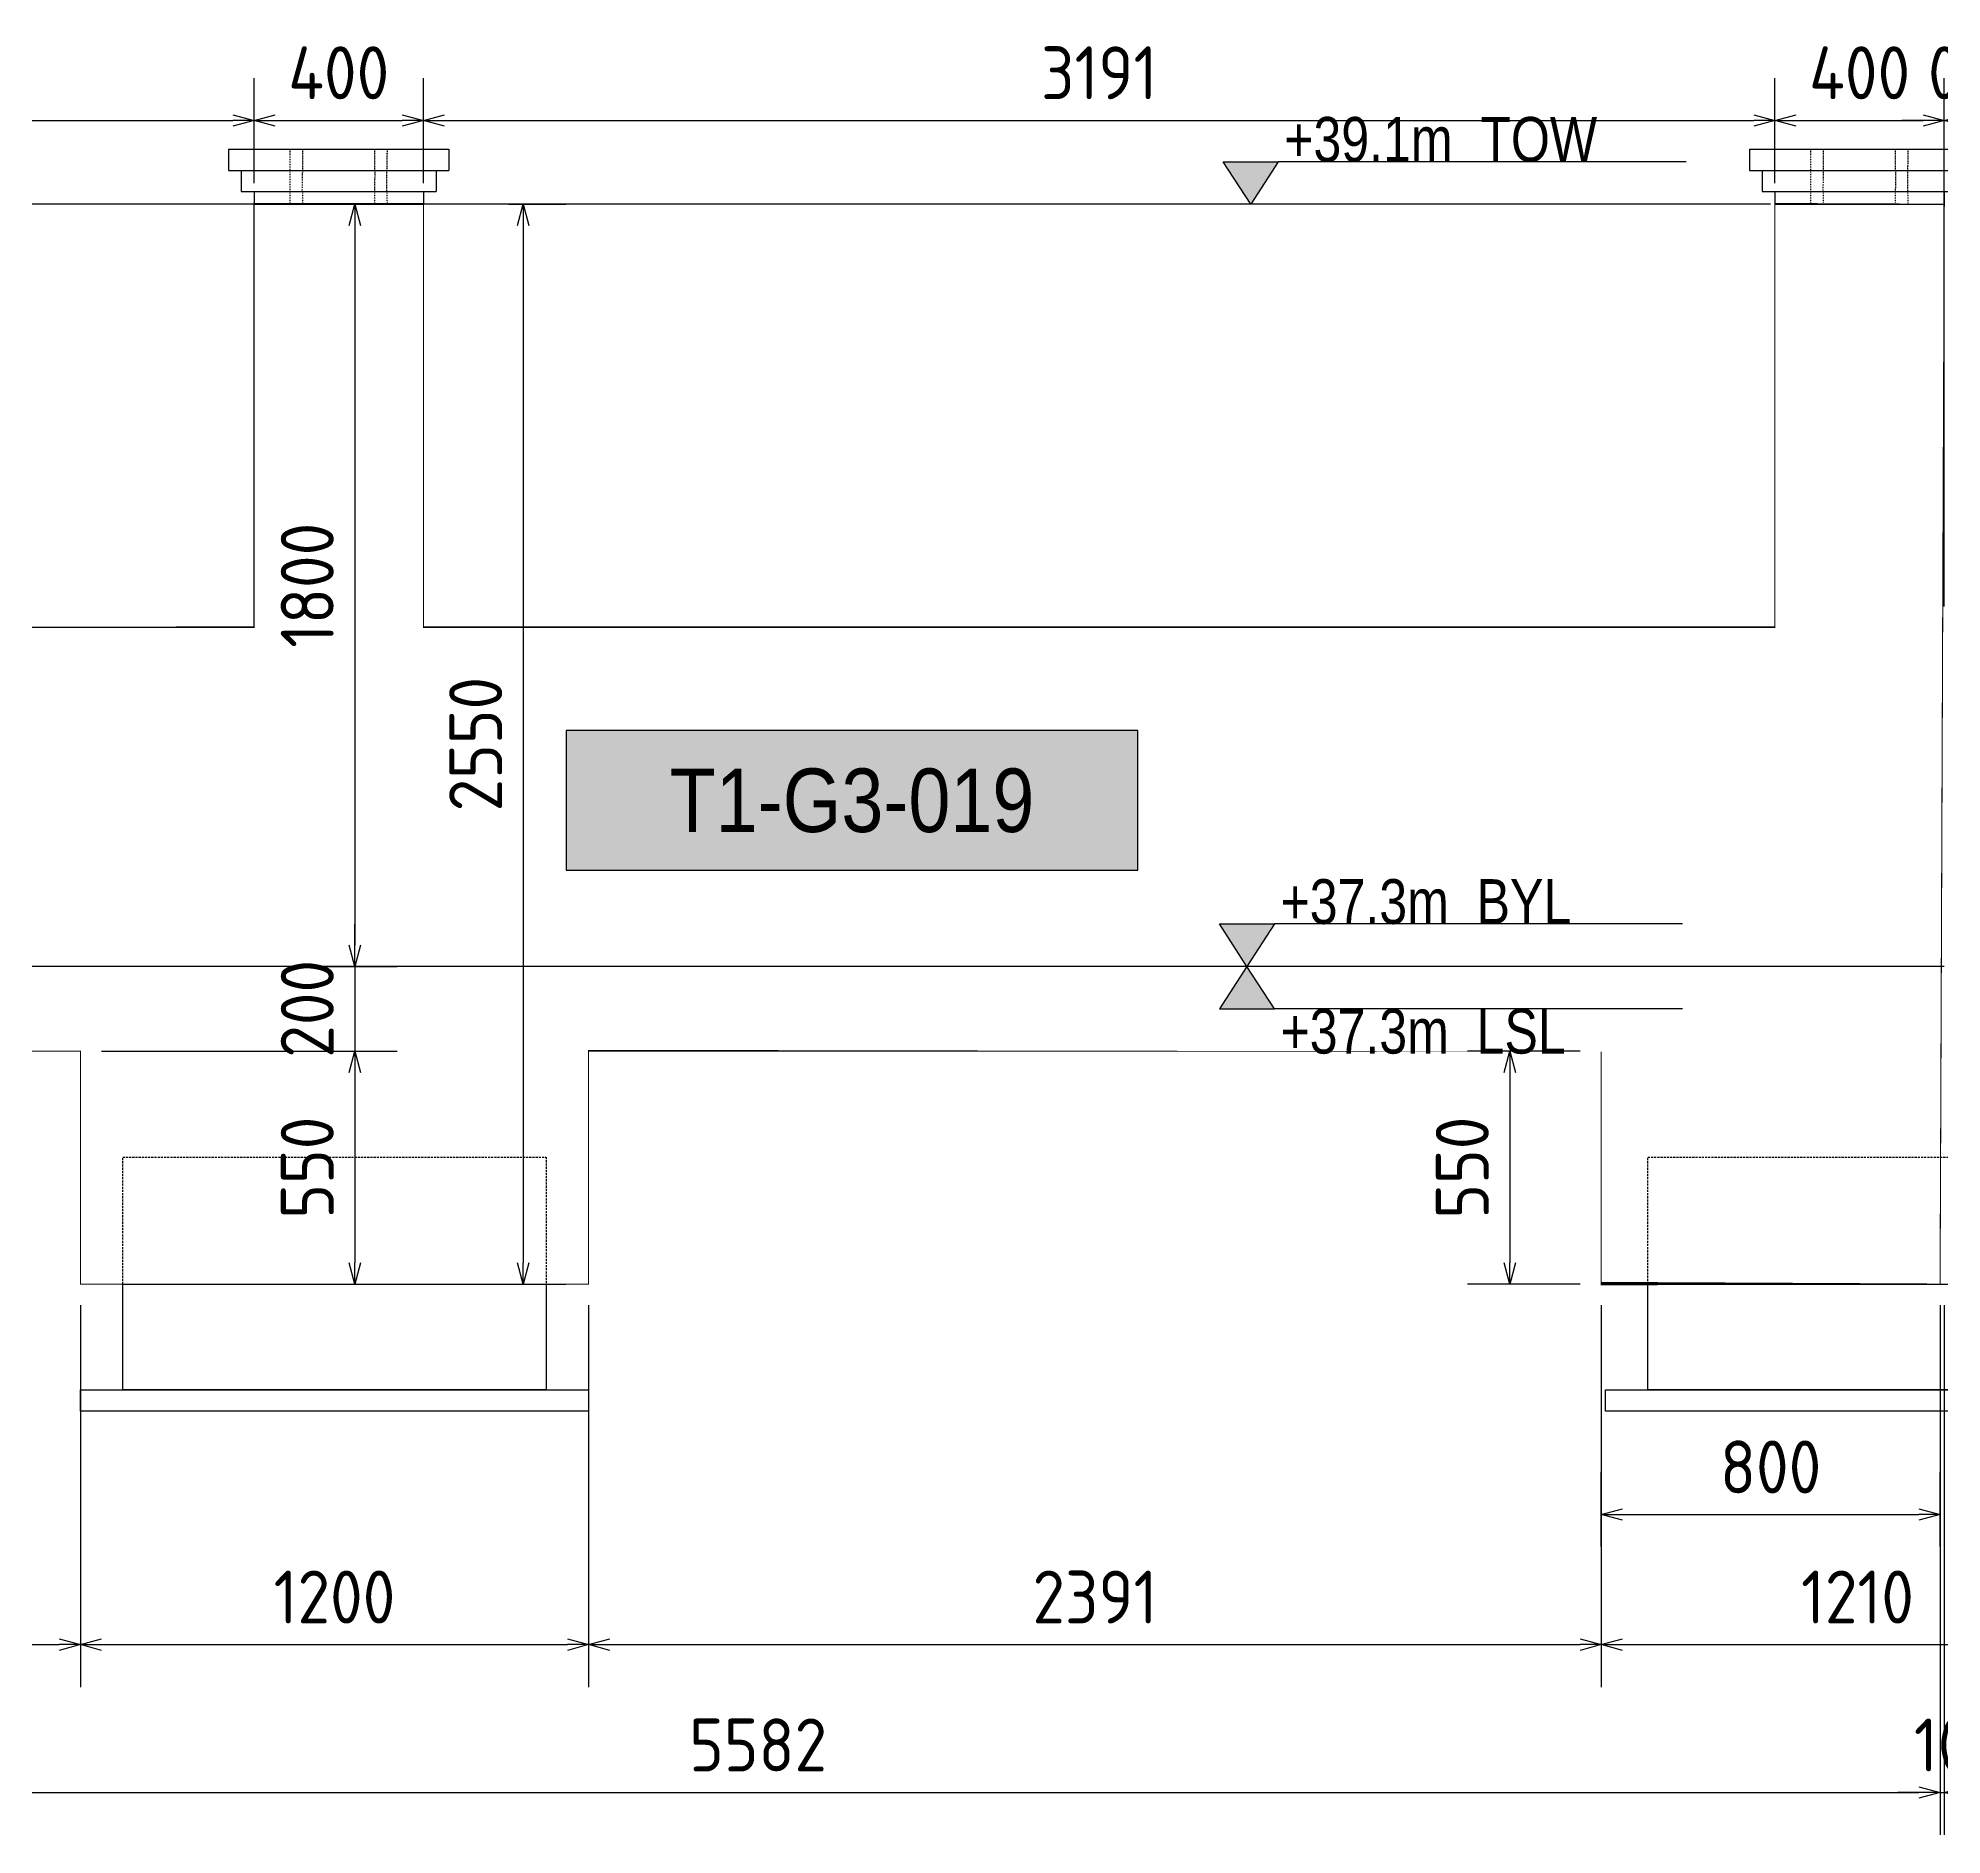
# Model space of a CAD drawing. Header units: centimetres. Extents: x -6122352 to 7132207, y -1694241 to 1947892.
# Drawn here: x 3279849 to 3284345, y 50734 to 54977 of the extents above; entities that cross this region are included whole.
import ezdxf
from ezdxf.enums import TextEntityAlignment as Align

# ---------------------------------------------------------------- set-up
doc = ezdxf.new("R2010")
doc.units = ezdxf.units.CM
doc.header["$MEASUREMENT"] = 0
doc.header["$PDMODE"] = 66
doc.header["$PDSIZE"] = 100
for name, pattern in [('23585-XR-AR-END-SETTING OUT PLAN$0$HIDDEN', [0.375, 0.25, -0.125]), ('DASHED2', [0.375, 0.25, -0.125]), ('DXK_LINE_DOT2', [3.9198, 1.9599, -1.9599])]:
    doc.linetypes.add(name, pattern=pattern)
for name, color, linetype in [('@MI-TYPE-01', 30, 'Continuous'), ('JML-Dimension', 1, 'Continuous'), ('PANEL-TAGS', 7, 'Continuous'), ('SECTION', 130, 'Continuous')]:
    doc.layers.add(name, color=color, linetype=linetype)
doc.styles.add('PANELTAG_STYLE', font='arial.ttf')
doc.styles.add('Schueco-BEMSTIL', font='isocpeur.ttf', dxfattribs={"width": 0.9})
doc.styles.add('txt-Pisa-std', font='arial.ttf', dxfattribs={"width": 0.8})
doc.dimstyles.new('MI- JWC-TXT-2.5 MM', dxfattribs={"dimscale": 1.5, "dimtxt": 2.5, "dimasz": 1, "dimexe": 2, "dimexo": 1, "dimgap": 1, "dimtad": 1, "dimdec": 0, "dimdsep": 46, "dimtxsty": 'Schueco-BEMSTIL', "dimblk": 'OPEN30', "dimcen": 0, "dimdle": 2, "dimclrd": 140, "dimclre": 8, "dimclrt": 40, "dimadec": 0, "dimazin": 2, "dimtfac": 1, "dimtdec": 0, "dimtix": 1, "dimtmove": 2, "dimatfit": 3, "dimldrblk": 'OPEN', "dimfxl": 2, "dimlwd": -1, "dimlwe": -1, "dimarcsym": 0})

# ---------------------------------------------------------------- blocks, each defined once
blk = doc.blocks.new('T1-FOOTING ELEVATION')
at = {"color": 9}
blk.add_lwpolyline([(-600, -250), (600, -250), (600, -300), (-600, -300)], close=True, dxfattribs=at)
at = {"layer": '@MI-TYPE-01', "color": 114, "linetype": '23585-XR-AR-END-SETTING OUT PLAN$0$HIDDEN', "ltscale": 20, "true_color": 0x139b48}
blk.add_lwpolyline([(-500, 0), (-500, 300), (500, 300), (500, 0)], dxfattribs=at)
at = {"layer": '@MI-TYPE-01', "color": 114, "true_color": 0x139b48}
blk.add_lwpolyline([(-500, 0), (500, 0), (500, -250), (-500, -250)], close=True, dxfattribs=at)
blk = doc.blocks.new('*U2058')
at = {"layer": 'JML-Dimension'}
h = blk.add_hatch(color=10, dxfattribs=at)
h.dxf.hatch_style = 1
h.paths.add_polyline_path([(0, 0), (-1.536000000000001, 2.370060967168342), (1.536000000000001, 2.370060967168342)])
blk.add_line((24.30826820831656, 2.370060967168342), (1.536000000000001, 2.370060967168342), dxfattribs=at)
blk.add_lwpolyline([(0, 0), (-1.536000000000001, 2.370060967168342), (1.536000000000001, 2.370060967168342), (0, 0)], dxfattribs=at)
at = {"color": 5, "style": 'txt-Pisa-std', "width": 0.8}
blk.add_attdef('+0.0', text='', height=2.5, dxfattribs=at).set_placement((1.870588582061714, 2.370060967168342), align=Align.BOTTOM_LEFT)
blk = doc.blocks.new('_Open30')
at = {"color": 0, "linetype": 'ByBlock', "lineweight": -2}
for p, q in [((-1, 0.26794919), (0, 0)), ((0, 0), (-1, -0.26794919)), ((0, 0), (-1, 0))]:
    blk.add_line(p, q, dxfattribs=at)
blk = doc.blocks.new('*D4555')
at = {"layer": '@MI-TYPE-01', "color": 8, "transparency": 16777216}
for p, q in [((3283490.334338608, 52584.79748690968), (3283224.652943703, 52584.79748690968)), ((3283490.334338637, 52034.79748722301), (3283224.652943703, 52034.79748722301))]:
    blk.add_line(p, q, dxfattribs=at)
at = {"layer": '@MI-TYPE-01', "color": 140, "transparency": 16777216}
blk.add_line((3283324.652943703, 52534.79748690968), (3283324.652943703, 52084.79748722301), dxfattribs=at)
at = {"layer": 'Defpoints', "color": 0, "transparency": 16777216}
for p in [(3283540.334338608, 52584.79748690968), (3283324.652943703, 52034.79748722301), (3283540.334338637, 52034.79748722301)]:
    blk.add_point(p, dxfattribs=at)
at = {"layer": '@MI-TYPE-01', "color": 140, "transparency": 16777216, "xscale": 50, "yscale": 50, "zscale": 50}
for p, rotation in [((3283324.652943703, 52584.79748690968), 90), ((3283324.652943703, 52034.79748722301), 270)]:
    blk.add_blockref('_Open30', p, dxfattribs=dict(at, rotation=rotation))
at = {"layer": '@MI-TYPE-01', "color": 40, "transparency": 16777216, "insert": (3283212.152943702, 52309.7974870654), "char_height": 125, "attachment_point": 5, "rotation": 90, "style": 'Schueco-BEMSTIL'}
blk.add_mtext('550', dxfattribs=at)
blk = doc.blocks.new('_Open')
at = {"color": 0, "linetype": 'ByBlock', "lineweight": -2}
for p, q in [((-1, 0.1666666666666667), (0, 0)), ((-1, -0.1666666666666667), (0, 0)), ((0, 0), (-1, 0))]:
    blk.add_line(p, q, dxfattribs=at)
blk = doc.blocks.new('*D4556')
at = {"layer": '@MI-TYPE-01', "color": 8, "transparency": 16777216}
for p, q in [((3280482.513745171, 54585.10893821785), (3280697.502686342, 54585.10893821785)), ((3280482.513745171, 52785.10894261673), (3280697.502686342, 52785.10894261673))]:
    blk.add_line(p, q, dxfattribs=at)
at = {"layer": '@MI-TYPE-01', "color": 140, "transparency": 16777216}
blk.add_line((3280597.502686342, 54535.10893821785), (3280597.502686342, 52835.10894261673), dxfattribs=at)
at = {"layer": 'Defpoints', "color": 0, "transparency": 16777216}
for p in [(3280432.513745171, 54585.10893821785), (3280432.513745171, 52785.10894261673), (3280597.502686342, 52785.10894261673)]:
    blk.add_point(p, dxfattribs=at)
at = {"layer": '@MI-TYPE-01', "color": 140, "transparency": 16777216, "xscale": 50, "yscale": 50, "zscale": 50}
for p, rotation in [((3280597.502686342, 54585.10893821785), 90), ((3280597.502686342, 52785.10894261673), 270)]:
    blk.add_blockref('_Open30', p, dxfattribs=dict(at, rotation=rotation))
at = {"layer": '@MI-TYPE-01', "color": 40, "transparency": 16777216, "insert": (3280485.002686341, 53685.10894041635), "char_height": 125, "attachment_point": 5, "rotation": 90, "style": 'Schueco-BEMSTIL'}
blk.add_mtext('1800', dxfattribs=at)
blk = doc.blocks.new('*D4557')
at = {"layer": '@MI-TYPE-01', "color": 140, "transparency": 16777216}
for p, q in [((3280597.502686344, 52835.10894261673), (3280597.502686344, 52885.10894261673)), ((3280597.502686344, 52785.10894261673), (3280597.502686344, 52584.79748709555)), ((3280597.502686344, 52534.79748709555), (3280597.502686344, 52484.79748709555))]:
    blk.add_line(p, q, dxfattribs=at)
at = {"layer": '@MI-TYPE-01', "color": 8, "transparency": 16777216}
for p, q in [((3280482.513745171, 52785.10894261673), (3280697.502686344, 52785.10894261673)), ((3279999.284372418, 52584.79748709555), (3280697.502686344, 52584.79748709555))]:
    blk.add_line(p, q, dxfattribs=at)
at = {"layer": 'Defpoints', "color": 0, "transparency": 16777216}
for p in [(3280432.513745171, 52785.10894261673), (3279949.284372418, 52584.79748709555), (3280597.502686344, 52584.79748709555)]:
    blk.add_point(p, dxfattribs=at)
at = {"layer": '@MI-TYPE-01', "color": 140, "transparency": 16777216, "xscale": 50, "yscale": 50, "zscale": 50}
for p, rotation in [((3280597.502686344, 52785.10894261673), 270), ((3280597.502686344, 52584.79748709555), 90)]:
    blk.add_blockref('_Open30', p, dxfattribs=dict(at, rotation=rotation))
at = {"layer": '@MI-TYPE-01', "color": 40, "transparency": 16777216, "insert": (3280485.002686343, 52684.9532148552), "char_height": 125, "attachment_point": 5, "rotation": 90, "style": 'Schueco-BEMSTIL'}
blk.add_mtext('200', dxfattribs=at)
blk = doc.blocks.new('*D4558')
at = {"layer": '@MI-TYPE-01', "color": 8, "transparency": 16777216}
for p, q in [((3279999.284372418, 52584.79748709555), (3280697.502686345, 52584.79748709555)), ((3280599.3003789, 52034.79748722301), (3280697.502686345, 52034.79748722301))]:
    blk.add_line(p, q, dxfattribs=at)
at = {"layer": '@MI-TYPE-01', "color": 140, "transparency": 16777216}
blk.add_line((3280597.502686345, 52534.79748709555), (3280597.502686345, 52084.79748722301), dxfattribs=at)
at = {"layer": 'Defpoints', "color": 0, "transparency": 16777216}
for p in [(3279949.284372418, 52584.79748709555), (3280549.3003789, 52034.79748722301), (3280597.502686345, 52034.79748722301)]:
    blk.add_point(p, dxfattribs=at)
at = {"layer": '@MI-TYPE-01', "color": 140, "transparency": 16777216, "xscale": 50, "yscale": 50, "zscale": 50}
for p, rotation in [((3280597.502686345, 52584.79748709555), 90), ((3280597.502686345, 52034.79748722301), 270)]:
    blk.add_blockref('_Open30', p, dxfattribs=dict(at, rotation=rotation))
at = {"layer": '@MI-TYPE-01', "color": 40, "transparency": 16777216, "insert": (3280485.002686345, 52309.79748715834), "char_height": 125, "attachment_point": 5, "rotation": 90, "style": 'Schueco-BEMSTIL'}
blk.add_mtext('550', dxfattribs=at)
blk = doc.blocks.new('*D4559')
at = {"layer": '@MI-TYPE-01', "color": 8, "transparency": 16777216}
for p, q in [((3280960.910035946, 54585.10894261673), (3281095.157012785, 54585.10894261673)), ((3280960.910035946, 52034.79748722301), (3281095.157012785, 52034.79748722301))]:
    blk.add_line(p, q, dxfattribs=at)
at = {"layer": '@MI-TYPE-01', "color": 140, "transparency": 16777216}
blk.add_line((3280995.157012785, 54535.10894261673), (3280995.157012785, 52084.79748722301), dxfattribs=at)
at = {"layer": 'Defpoints', "color": 0, "transparency": 16777216}
for p in [(3280910.910035946, 54585.10894261673), (3280910.910035946, 52034.79748722301), (3280995.157012785, 52034.79748722301)]:
    blk.add_point(p, dxfattribs=at)
at = {"layer": '@MI-TYPE-01', "color": 140, "transparency": 16777216, "xscale": 50, "yscale": 50, "zscale": 50}
for p, rotation in [((3280995.157012785, 54585.10894261673), 90), ((3280995.157012785, 52034.79748722301), 270)]:
    blk.add_blockref('_Open30', p, dxfattribs=dict(at, rotation=rotation))
at = {"layer": '@MI-TYPE-01', "color": 40, "transparency": 16777216, "insert": (3280882.657012784, 53309.95321491893), "char_height": 125, "attachment_point": 5, "rotation": 90, "style": 'Schueco-BEMSTIL'}
blk.add_mtext('2550', dxfattribs=at)
blk = doc.blocks.new('*D4597')
at = {"layer": '@MI-TYPE-01', "color": 8, "transparency": 16777216}
for p, q in [((3278758.581842378, 52534.79748735044), (3278758.581842378, 51083.24403222555)), ((3279949.300378562, 51984.79748722298), (3279949.300378562, 51083.24403222555))]:
    blk.add_line(p, q, dxfattribs=at)
at = {"layer": '@MI-TYPE-01', "color": 140, "transparency": 16777216}
blk.add_line((3278808.581842378, 51183.24403222555), (3279899.300378562, 51183.24403222555), dxfattribs=at)
at = {"layer": 'Defpoints', "color": 0, "transparency": 16777216}
for p in [(3278758.581842378, 52584.79748735044), (3279949.300378562, 52034.79748722298), (3279949.300378562, 51183.24403222555)]:
    blk.add_point(p, dxfattribs=at)
at = {"layer": '@MI-TYPE-01', "color": 140, "transparency": 16777216, "xscale": 50, "yscale": 50, "zscale": 50, "rotation": 180}
blk.add_blockref('_Open30', (3278758.581842378, 51183.24403222555), dxfattribs=at)
at = {"layer": '@MI-TYPE-01', "color": 140, "transparency": 16777216, "xscale": 50, "yscale": 50, "zscale": 50}
blk.add_blockref('_Open30', (3279949.300378562, 51183.24403222555), dxfattribs=at)
at = {"layer": '@MI-TYPE-01', "color": 40, "transparency": 16777216, "insert": (3279353.94111047, 51295.74403222555), "char_height": 125, "attachment_point": 5, "style": 'Schueco-BEMSTIL'}
blk.add_mtext('1191', dxfattribs=at)
blk = doc.blocks.new('*D4598')
at = {"layer": '@MI-TYPE-01', "color": 8, "transparency": 16777216}
for p, q in [((3279949.300378562, 51984.79748722298), (3279949.300378562, 51083.24403222555)), ((3281149.300378559, 51984.79748722298), (3281149.300378559, 51083.24403222555))]:
    blk.add_line(p, q, dxfattribs=at)
at = {"layer": '@MI-TYPE-01', "color": 140, "transparency": 16777216}
blk.add_line((3279999.300378562, 51183.24403222555), (3281099.300378559, 51183.24403222555), dxfattribs=at)
at = {"layer": 'Defpoints', "color": 0, "transparency": 16777216}
for p in [(3279949.300378562, 52034.79748722298), (3281149.300378559, 52034.79748722298), (3281149.300378559, 51183.24403222555)]:
    blk.add_point(p, dxfattribs=at)
at = {"layer": '@MI-TYPE-01', "color": 140, "transparency": 16777216, "xscale": 50, "yscale": 50, "zscale": 50, "rotation": 180}
blk.add_blockref('_Open30', (3279949.300378562, 51183.24403222555), dxfattribs=at)
at = {"layer": '@MI-TYPE-01', "color": 140, "transparency": 16777216, "xscale": 50, "yscale": 50, "zscale": 50}
blk.add_blockref('_Open30', (3281149.300378559, 51183.24403222555), dxfattribs=at)
at = {"layer": '@MI-TYPE-01', "color": 40, "transparency": 16777216, "insert": (3280549.300378561, 51295.74403222555), "char_height": 125, "attachment_point": 5, "style": 'Schueco-BEMSTIL'}
blk.add_mtext('1200', dxfattribs=at)
blk = doc.blocks.new('*D4599')
at = {"layer": '@MI-TYPE-01', "color": 8, "transparency": 16777216}
for p, q in [((3281149.300378559, 51984.79748722298), (3281149.300378559, 51083.24403222555)), ((3283540.334338635, 51984.79748722298), (3283540.334338635, 51083.24403222555))]:
    blk.add_line(p, q, dxfattribs=at)
at = {"layer": '@MI-TYPE-01', "color": 140, "transparency": 16777216}
blk.add_line((3281199.300378559, 51183.24403222555), (3283490.334338635, 51183.24403222555), dxfattribs=at)
at = {"layer": 'Defpoints', "color": 0, "transparency": 16777216}
for p in [(3281149.300378559, 52034.79748722298), (3283540.334338635, 52034.79748722298), (3283540.334338635, 51183.24403222555)]:
    blk.add_point(p, dxfattribs=at)
at = {"layer": '@MI-TYPE-01', "color": 140, "transparency": 16777216, "xscale": 50, "yscale": 50, "zscale": 50, "rotation": 180}
blk.add_blockref('_Open30', (3281149.300378559, 51183.24403222555), dxfattribs=at)
at = {"layer": '@MI-TYPE-01', "color": 140, "transparency": 16777216, "xscale": 50, "yscale": 50, "zscale": 50}
blk.add_blockref('_Open30', (3283540.334338635, 51183.24403222555), dxfattribs=at)
at = {"layer": '@MI-TYPE-01', "color": 40, "transparency": 16777216, "insert": (3282344.817358597, 51295.74403222555), "char_height": 125, "attachment_point": 5, "style": 'Schueco-BEMSTIL'}
blk.add_mtext('2391', dxfattribs=at)
blk = doc.blocks.new('*D4600')
at = {"layer": '@MI-TYPE-01', "color": 8, "transparency": 16777216}
for p, q in [((3283540.334338635, 51984.79748722298), (3283540.334338635, 51083.24403222555)), ((3284750.312751363, 51984.79748722298), (3284750.312751363, 51083.24403222555))]:
    blk.add_line(p, q, dxfattribs=at)
at = {"layer": '@MI-TYPE-01', "color": 140, "transparency": 16777216}
blk.add_line((3283590.334338635, 51183.24403222555), (3284700.312751363, 51183.24403222555), dxfattribs=at)
at = {"layer": 'Defpoints', "color": 0, "transparency": 16777216}
for p in [(3283540.334338635, 52034.79748722298), (3284750.312751363, 52034.79748722298), (3284750.312751363, 51183.24403222555)]:
    blk.add_point(p, dxfattribs=at)
at = {"layer": '@MI-TYPE-01', "color": 140, "transparency": 16777216, "xscale": 50, "yscale": 50, "zscale": 50, "rotation": 180}
blk.add_blockref('_Open30', (3283540.334338635, 51183.24403222555), dxfattribs=at)
at = {"layer": '@MI-TYPE-01', "color": 140, "transparency": 16777216, "xscale": 50, "yscale": 50, "zscale": 50}
blk.add_blockref('_Open30', (3284750.312751363, 51183.24403222555), dxfattribs=at)
at = {"layer": '@MI-TYPE-01', "color": 40, "transparency": 16777216, "insert": (3284145.323545, 51295.74403222555), "char_height": 125, "attachment_point": 5, "style": 'Schueco-BEMSTIL'}
blk.add_mtext('1210', dxfattribs=at)
blk = doc.blocks.new('*D4619')
at = {"layer": '@MI-TYPE-01', "color": 8, "transparency": 16777216}
for p, q in [((3278758.581842378, 52534.79748735044), (3278758.581842378, 50733.8923205129)), ((3284340.334338591, 51984.79748722298), (3284340.334338591, 50733.8923205129))]:
    blk.add_line(p, q, dxfattribs=at)
at = {"layer": '@MI-TYPE-01', "color": 140, "transparency": 16777216}
blk.add_line((3278808.581842378, 50833.8923205129), (3284290.334338591, 50833.8923205129), dxfattribs=at)
at = {"layer": 'Defpoints', "color": 0, "transparency": 16777216}
for p in [(3278758.581842378, 52584.79748735044), (3284340.334338591, 52034.79748722298), (3284340.334338591, 50833.8923205129)]:
    blk.add_point(p, dxfattribs=at)
at = {"layer": '@MI-TYPE-01', "color": 140, "transparency": 16777216, "xscale": 50, "yscale": 50, "zscale": 50, "rotation": 180}
blk.add_blockref('_Open30', (3278758.581842378, 50833.8923205129), dxfattribs=at)
at = {"layer": '@MI-TYPE-01', "color": 140, "transparency": 16777216, "xscale": 50, "yscale": 50, "zscale": 50}
blk.add_blockref('_Open30', (3284340.334338591, 50833.8923205129), dxfattribs=at)
at = {"layer": '@MI-TYPE-01', "color": 40, "transparency": 16777216, "insert": (3281549.458090484, 50946.3923205129), "char_height": 125, "attachment_point": 5, "style": 'Schueco-BEMSTIL'}
blk.add_mtext('5582', dxfattribs=at)
blk = doc.blocks.new('*D4620')
at = {"layer": '@MI-TYPE-01', "color": 8, "transparency": 16777216}
for p, q in [((3284340.334338591, 51984.79748722298), (3284340.334338591, 50733.8923205129)), ((3284350.254814689, 51984.79748722298), (3284350.254814689, 50733.8923205129))]:
    blk.add_line(p, q, dxfattribs=at)
at = {"layer": '@MI-TYPE-01', "color": 140, "transparency": 16777216}
for p, q in [((3284290.334338591, 50833.8923205129), (3284240.334338591, 50833.8923205129)), ((3284340.334338591, 50833.8923205129), (3284350.254814689, 50833.8923205129)), ((3284400.254814689, 50833.8923205129), (3284450.254814689, 50833.8923205129))]:
    blk.add_line(p, q, dxfattribs=at)
at = {"layer": 'Defpoints', "color": 0, "transparency": 16777216}
for p in [(3284340.334338591, 52034.79748722298), (3284350.254814689, 52034.79748722298), (3284350.254814689, 50833.8923205129)]:
    blk.add_point(p, dxfattribs=at)
at = {"layer": '@MI-TYPE-01', "color": 140, "transparency": 16777216, "xscale": 50, "yscale": 50, "zscale": 50}
blk.add_blockref('_Open30', (3284340.334338591, 50833.8923205129), dxfattribs=at)
at = {"layer": '@MI-TYPE-01', "color": 140, "transparency": 16777216, "xscale": 50, "yscale": 50, "zscale": 50, "rotation": 180}
blk.add_blockref('_Open30', (3284350.254814689, 50833.8923205129), dxfattribs=at)
at = {"layer": '@MI-TYPE-01', "color": 40, "transparency": 16777216, "insert": (3284345.294576639, 50946.3923205129), "char_height": 125, "attachment_point": 5, "style": 'Schueco-BEMSTIL'}
blk.add_mtext('10', dxfattribs=at)
blk = doc.blocks.new('PANELTAG')
at = {"layer": 'PANEL-TAGS', "color": 1}
blk.add_lwpolyline([(-13.49999999999989, -3.300000000000182), (13.50000000000011, -3.300000000000182), (13.50000000000011, 3.299999999999727), (-13.49999999999989, 3.299999999999727)], close=True, dxfattribs=at)
at = {"layer": 'PANEL-TAGS', "color": 40, "true_color": 0xffd700}
blk.add_solid([(-13.49999999999989, -3.300000000000182), (13.50000000000011, -3.300000000000182), (-13.49999999999989, 3.299999999999727), (13.50000000000011, 3.299999999999727)], dxfattribs=at)
at = {"layer": 'PANEL-TAGS', "color": 5, "style": 'PANELTAG_STYLE', "width": 0.85}
blk.add_attdef('TAGNO', text='', height=3, dxfattribs=at).set_placement((1.13686837721616e-13, -4.547473508864641e-13), align=Align.MIDDLE)
blk = doc.blocks.new('*D4637')
at = {"layer": '@MI-TYPE-01', "color": 8, "transparency": 16777216}
for p, q in [((3278768.576261539, 53635.10893853211), (3278768.576261539, 54882.96804709174)), ((3280359.278791696, 54635.10893822687), (3280359.278791696, 54882.96804709174))]:
    blk.add_line(p, q, dxfattribs=at)
at = {"layer": '@MI-TYPE-01', "color": 140, "transparency": 16777216}
blk.add_line((3278818.576261539, 54782.96804709174), (3280309.278791696, 54782.96804709174), dxfattribs=at)
at = {"layer": 'Defpoints', "color": 0, "transparency": 16777216}
for p in [(3280359.278791696, 54782.96804709174), (3280359.278791696, 54585.10893822687), (3278768.576261539, 53585.10893853211)]:
    blk.add_point(p, dxfattribs=at)
at = {"layer": '@MI-TYPE-01', "color": 140, "transparency": 16777216, "xscale": 50, "yscale": 50, "zscale": 50, "rotation": 180}
blk.add_blockref('_Open30', (3278768.576261539, 54782.96804709174), dxfattribs=at)
at = {"layer": '@MI-TYPE-01', "color": 140, "transparency": 16777216, "xscale": 50, "yscale": 50, "zscale": 50}
blk.add_blockref('_Open30', (3280359.278791696, 54782.96804709174), dxfattribs=at)
at = {"layer": '@MI-TYPE-01', "color": 40, "transparency": 16777216, "insert": (3279563.927526617, 54895.46804709174), "char_height": 125, "attachment_point": 5, "style": 'Schueco-BEMSTIL'}
blk.add_mtext('1591', dxfattribs=at)
blk = doc.blocks.new('*D4638')
at = {"layer": '@MI-TYPE-01', "color": 8, "transparency": 16777216}
for p, q in [((3280359.278791696, 54635.10893822687), (3280359.278791696, 54882.96804709174)), ((3280759.278791685, 54635.1089426167), (3280759.278791685, 54882.96804709174))]:
    blk.add_line(p, q, dxfattribs=at)
at = {"layer": '@MI-TYPE-01', "color": 140, "transparency": 16777216}
blk.add_line((3280409.278791696, 54782.96804709174), (3280709.278791685, 54782.96804709174), dxfattribs=at)
at = {"layer": 'Defpoints', "color": 0, "transparency": 16777216}
for p in [(3280759.278791685, 54782.96804709174), (3280359.278791696, 54585.10893822687), (3280759.278791685, 54585.1089426167)]:
    blk.add_point(p, dxfattribs=at)
at = {"layer": '@MI-TYPE-01', "color": 140, "transparency": 16777216, "xscale": 50, "yscale": 50, "zscale": 50, "rotation": 180}
blk.add_blockref('_Open30', (3280359.278791696, 54782.96804709174), dxfattribs=at)
at = {"layer": '@MI-TYPE-01', "color": 140, "transparency": 16777216, "xscale": 50, "yscale": 50, "zscale": 50}
blk.add_blockref('_Open30', (3280759.278791685, 54782.96804709174), dxfattribs=at)
at = {"layer": '@MI-TYPE-01', "color": 40, "transparency": 16777216, "insert": (3280559.27879169, 54895.46804709174), "char_height": 125, "attachment_point": 5, "style": 'Schueco-BEMSTIL'}
blk.add_mtext('400', dxfattribs=at)
blk = doc.blocks.new('*D4639')
at = {"layer": '@MI-TYPE-01', "color": 8, "transparency": 16777216}
for p, q in [((3280759.278791685, 54635.1089426167), (3280759.278791685, 54882.96804709174)), ((3283950.312751709, 54635.10893777573), (3283950.312751709, 54882.96804709174))]:
    blk.add_line(p, q, dxfattribs=at)
at = {"layer": '@MI-TYPE-01', "color": 140, "transparency": 16777216}
blk.add_line((3280809.278791685, 54782.96804709174), (3283900.312751709, 54782.96804709174), dxfattribs=at)
at = {"layer": 'Defpoints', "color": 0, "transparency": 16777216}
for p in [(3283950.312751709, 54782.96804709174), (3280759.278791685, 54585.1089426167), (3283950.312751709, 54585.10893777573)]:
    blk.add_point(p, dxfattribs=at)
at = {"layer": '@MI-TYPE-01', "color": 140, "transparency": 16777216, "xscale": 50, "yscale": 50, "zscale": 50, "rotation": 180}
blk.add_blockref('_Open30', (3280759.278791685, 54782.96804709174), dxfattribs=at)
at = {"layer": '@MI-TYPE-01', "color": 140, "transparency": 16777216, "xscale": 50, "yscale": 50, "zscale": 50}
blk.add_blockref('_Open30', (3283950.312751709, 54782.96804709174), dxfattribs=at)
at = {"layer": '@MI-TYPE-01', "color": 40, "transparency": 16777216, "insert": (3282354.795771697, 54895.46804709174), "char_height": 125, "attachment_point": 5, "style": 'Schueco-BEMSTIL'}
blk.add_mtext('3191', dxfattribs=at)
blk = doc.blocks.new('*D4640')
at = {"layer": '@MI-TYPE-01', "color": 8, "transparency": 16777216}
for p, q in [((3283950.312751709, 54635.10893777573), (3283950.312751709, 54882.96804709174)), ((3284350.312751784, 54635.10893767791), (3284350.312751784, 54882.96804709174))]:
    blk.add_line(p, q, dxfattribs=at)
at = {"layer": '@MI-TYPE-01', "color": 140, "transparency": 16777216}
blk.add_line((3284000.312751709, 54782.96804709174), (3284300.312751784, 54782.96804709174), dxfattribs=at)
at = {"layer": 'Defpoints', "color": 0, "transparency": 16777216}
for p in [(3284350.312751784, 54782.96804709174), (3283950.312751709, 54585.10893777573), (3284350.312751784, 54585.10893767791)]:
    blk.add_point(p, dxfattribs=at)
at = {"layer": '@MI-TYPE-01', "color": 140, "transparency": 16777216, "xscale": 50, "yscale": 50, "zscale": 50, "rotation": 180}
blk.add_blockref('_Open30', (3283950.312751709, 54782.96804709174), dxfattribs=at)
at = {"layer": '@MI-TYPE-01', "color": 140, "transparency": 16777216, "xscale": 50, "yscale": 50, "zscale": 50}
blk.add_blockref('_Open30', (3284350.312751784, 54782.96804709174), dxfattribs=at)
at = {"layer": '@MI-TYPE-01', "color": 40, "transparency": 16777216, "insert": (3284150.312751746, 54895.46804709174), "char_height": 125, "attachment_point": 5, "style": 'Schueco-BEMSTIL'}
blk.add_mtext('400', dxfattribs=at)
blk = doc.blocks.new('*D4641')
at = {"layer": '@MI-TYPE-01', "color": 8, "transparency": 16777216}
for p in [(3284350.312751784, 54635.10893767791), (3284350.312751784, 53635.10893767791)]:
    blk.add_line(p, (3284350.312751784, 54882.96804709174), dxfattribs=at)
at = {"layer": '@MI-TYPE-01', "color": 140, "transparency": 16777216}
for p, q in [((3284300.312751784, 54782.96804709174), (3284250.312751784, 54782.96804709174)), ((3284400.312751784, 54782.96804709174), (3284450.312751784, 54782.96804709174))]:
    blk.add_line(p, q, dxfattribs=at)
at = {"layer": 'Defpoints', "color": 0, "transparency": 16777216}
for p in [(3284350.312751784, 54782.96804709174), (3284350.312751784, 54585.10893767791), (3284350.312751784, 53585.10893767791)]:
    blk.add_point(p, dxfattribs=at)
at = {"layer": '@MI-TYPE-01', "color": 140, "transparency": 16777216, "xscale": 50, "yscale": 50, "zscale": 50}
blk.add_blockref('_Open30', (3284350.312751784, 54782.96804709174), dxfattribs=at)
at = {"layer": '@MI-TYPE-01', "color": 140, "transparency": 16777216, "xscale": 50, "yscale": 50, "zscale": 50, "rotation": 180}
blk.add_blockref('_Open30', (3284350.312751784, 54782.96804709174), dxfattribs=at)
at = {"layer": '@MI-TYPE-01', "color": 40, "transparency": 16777216, "insert": (3284350.312751784, 54895.46804709174), "char_height": 125, "attachment_point": 5, "style": 'Schueco-BEMSTIL'}
blk.add_mtext('0', dxfattribs=at)
blk = doc.blocks.new('*D4686')
at = {"layer": '@MI-TYPE-01', "color": 8, "transparency": 16777216}
for p, q in [((3283540.334338635, 51414.8265140475), (3283540.334338635, 51590.47762914328)), ((3284340.334338576, 51414.82651435299), (3284340.334338576, 51590.47762914328))]:
    blk.add_line(p, q, dxfattribs=at)
at = {"layer": '@MI-TYPE-01', "color": 140, "transparency": 16777216}
blk.add_line((3283590.334338635, 51490.47762914328), (3284290.334338576, 51490.47762914328), dxfattribs=at)
at = {"layer": 'Defpoints', "color": 0, "transparency": 16777216}
for p in [(3284340.334338576, 51490.47762914328), (3283540.334338635, 51364.8265140475), (3284340.334338576, 51364.82651435299)]:
    blk.add_point(p, dxfattribs=at)
at = {"layer": '@MI-TYPE-01', "color": 140, "transparency": 16777216, "xscale": 50, "yscale": 50, "zscale": 50, "rotation": 180}
blk.add_blockref('_Open30', (3283540.334338635, 51490.47762914328), dxfattribs=at)
at = {"layer": '@MI-TYPE-01', "color": 140, "transparency": 16777216, "xscale": 50, "yscale": 50, "zscale": 50}
blk.add_blockref('_Open30', (3284340.334338576, 51490.47762914328), dxfattribs=at)
at = {"layer": '@MI-TYPE-01', "color": 40, "transparency": 16777216, "insert": (3283940.334338605, 51602.97762914328), "char_height": 125, "attachment_point": 5, "style": 'Schueco-BEMSTIL'}
blk.add_mtext('800', dxfattribs=at)
blk = doc.blocks.new('COPING')
at = {"color": 144, "linetype": 'Continuous', "true_color": 0x1571b2}
for p, q in [((-40577.10441274117, 19537.31819962127), (-40057.10441274117, 19537.31819962127)), ((-40577.10441274117, 19537.31819962127), (-40577.10441274117, 19487.31819962127)), ((-40057.10441274117, 19537.31819962127), (-40057.10441274117, 19487.31819962127)), ((-40577.10441274117, 19487.31819962127), (-40057.10441274117, 19487.31819962127)), ((-40547.10441274117, 19487.31819962127), (-40547.10441274117, 19437.31819962127)), ((-40087.10441274117, 19487.31819962127), (-40087.10441274117, 19437.31819962127)), ((-40547.10441274117, 19437.31819962127), (-40087.10441274117, 19437.31819962127)), ((-40517.10441274117, 19437.31819962127), (-40517.10441274117, 19407.31819962127)), ((-40117.10441274117, 19437.31819962127), (-40117.10441274117, 19407.31819962127)), ((-40517.10441274117, 19407.31819962127), (-40117.10441274117, 19407.31819962127))]:
    blk.add_line(p, q, dxfattribs=at)
at = {"color": 144, "linetype": 'DXK_LINE_DOT2', "true_color": 0x1571b2}
for p, q in [((-40432.10441274117, 19437.31819962127), (-40432.10441274117, 19537.31819962127)), ((-40402.10441274117, 19487.31819962127), (-40402.10441274117, 19537.31819962127)), ((-40232.10441274117, 19487.31819962127), (-40232.10441274117, 19537.31819962127)), ((-40203.10922221278, 19487.31819962127), (-40202.10441274117, 19537.31819962127)), ((-40403.09810947614, 19437.87117692497), (-40402.11031066308, 19487.02471503166)), ((-40232.09851481925, 19437.61168421088), (-40231.11071600619, 19486.76522231757)), ((-40203.10922221278, 19438.40913096963), (-40203.10922221278, 19486.48105087838)), ((-40432.10441274117, 19407.31819962127), (-40432.10441274117, 19437.31819962127)), ((-40402.10441274117, 19407.31819962127), (-40402.10441274117, 19437.31819962127)), ((-40232.10441274117, 19407.31819962127), (-40232.10441274117, 19437.31819962127)), ((-40202.10441274117, 19407.31819962127), (-40203.10922221278, 19437.31819962127))]:
    blk.add_line(p, q, dxfattribs=at)

msp = doc.modelspace()

# ---------------------------------------------------------------- linework, layer by layer
at = {"color": 160, "linetype": 'DASHED2', "ltscale": 5}
for points in [[(3283940.296436654, 54585.1089426167), (3264302.436927244, 54585.1089426167)], [(3284350.312751508, 52785.1089426167), (3264302.436927244, 52785.1089426167)]]:
    msp.add_lwpolyline(points, dxfattribs=at)
at = {"layer": '@MI-TYPE-01', "color": 30, "ltscale": 20, "const_width": 2.5}
msp.add_lwpolyline([(3284340.334338591, 52034.79748722298), (3284350.312751784, 54585.10893767791), (3283950.312751709, 54585.10893777573), (3283950.312751586, 53585.10893775708), (3280759.278791565, 53585.10893815516), (3280759.278791685, 54585.10893817747), (3280359.278791696, 54585.10893822687), (3280359.278791565, 53585.10893825571), (3278768.576261539, 53585.10893853211), (3278758.581842378, 52584.79748735044), (3279949.284372416, 52584.79748709552), (3279949.300378562, 52034.79748722298), (3281149.300378559, 52034.79748722298), (3281149.300378559, 52034.79748722298), (3281149.300378634, 52584.79748722298), (3283540.334338606, 52584.79748690965), (3283540.334338635, 52034.79748722298), (3284340.334338576, 52034.79748752847)], dxfattribs=at)

# ---------------------------------------------------------------- block references
for p in [(3320876.383204431, 35177.79073858089), (3324467.417164487, 35177.79073810554)]:
    msp.add_blockref('COPING', p)
at = {"layer": '@MI-TYPE-01', "color": 30}
for p in [(3280549.300378898, 52034.79748722298), (3284150.312751746, 52034.79748722298)]:
    msp.add_blockref('T1-FOOTING ELEVATION', p, dxfattribs=at)
at = {"layer": 'PANEL-TAGS'}
ref = msp.add_blockref('PANELTAG', (3281771.070997671, 53177.36441222578), dxfattribs=dict(at, xscale=50, yscale=50, zscale=50))
ref.add_attrib('TAGNO', 'T1-G3-019', dxfattribs={"color": 5, "height": 150, "style": 'PANELTAG_STYLE', "width": 0.8499999999999999}).set_placement((3281771.070997671, 53177.36441222578), align=Align.MIDDLE_CENTER)
at = {"layer": 'SECTION', "color": 6}
ref = msp.add_blockref('*U2058', (3282712.662240883, 54585.1089426142), dxfattribs=dict(at, xscale=42.30147098076819, yscale=42.30147098076819, zscale=42.30147098076819))
ref.add_attrib('+0.0', '+39.1m  TOW', (3282791.790889542, 54685.36600783808), dxfattribs={"layer": 'JML-Dimension', "color": 5, "height": 105.7536774519205, "style": 'txt-Pisa-std', "width": 0.8})
ref = msp.add_blockref('*U2058', (3282703.810776656, 52785.1089426167), dxfattribs=dict(at, xscale=42.30147098076819, yscale=42.30147098076819, zscale=42.30147098076819))
ref.add_attrib('+0.0', '+37.3m  BYL', (3282782.939425315, 52885.36600784058), dxfattribs={"layer": 'JML-Dimension', "color": 5, "height": 105.7536774519205, "style": 'txt-Pisa-std', "width": 0.8})
ref = msp.add_blockref('*U2058', (3282703.810776656, 52785.1089426167), dxfattribs=dict(at, xscale=-42.30147098076819, yscale=42.30147098076819, zscale=42.30147098076819, rotation=180))
ref.add_attrib('+0.0', '+37.3m  LSL', (3282782.939425315, 52579.17033751079), dxfattribs={"layer": 'JML-Dimension', "color": 5, "height": 105.7536774519205, "style": 'txt-Pisa-std', "width": 0.8})

# ---------------------------------------------------------------- dimensions: what is measured, and where the dimension line sits
at = {"layer": '@MI-TYPE-01'}
for base, p1, p2, picture, middle in [((3280359.278791696, 54782.96804709174), (3278768.576261539, 53585.10893853211), (3280359.278791696, 54585.10893822687), '*D4637', (3279563.927526617, 54895.46804709174)), ((3280759.278791685, 54782.96804709174), (3280359.278791696, 54585.10893822687), (3280759.278791685, 54585.1089426167), '*D4638', (3280559.27879169, 54895.46804709174)), ((3283950.312751709, 54782.96804709174), (3280759.278791685, 54585.1089426167), (3283950.312751709, 54585.10893777573), '*D4639', (3282354.795771697, 54895.46804709174)), ((3284350.312751784, 54782.96804709174), (3283950.312751709, 54585.10893777573), (3284350.312751784, 54585.10893767791), '*D4640', (3284150.312751746, 54895.46804709174)), ((3284350.312751784, 54782.96804709174), (3284350.312751784, 54585.10893767791), (3284350.312751784, 53585.10893767791), '*D4641', (3284350.312751784, 54895.46804709174)), ((3279949.300378562, 51183.24403222555), (3278758.581842378, 52584.79748735044), (3279949.300378562, 52034.79748722298), '*D4597', (3279353.94111047, 51295.74403222555)), ((3284340.334338591, 50833.8923205129), (3278758.581842378, 52584.79748735044), (3284340.334338591, 52034.79748722298), '*D4619', (3281549.458090484, 50946.3923205129)), ((3281149.300378559, 51183.24403222555), (3279949.300378562, 52034.79748722298), (3281149.300378559, 52034.79748722298), '*D4598', (3280549.300378561, 51295.74403222555)), ((3283540.334338635, 51183.24403222555), (3281149.300378559, 52034.79748722298), (3283540.334338635, 52034.79748722298), '*D4599', (3282344.817358597, 51295.74403222555)), ((3284750.312751363, 51183.24403222555), (3283540.334338635, 52034.79748722298), (3284750.312751363, 52034.79748722298), '*D4600', (3284145.323545, 51295.74403222555)), ((3284350.254814689, 50833.8923205129), (3284340.334338591, 52034.79748722298), (3284350.254814689, 52034.79748722298), '*D4620', (3284345.294576639, 50946.3923205129))]:
    dim = msp.add_linear_dim(base=base, p1=p1, p2=p2, dimstyle='MI- JWC-TXT-2.5 MM', dxfattribs=at)
    dim.commit()
    dim.dimension.update_dxf_attribs({"geometry": picture, "text_midpoint": middle})
for base, p1, p2, picture, middle in [((3280597.502686342, 52785.10894261673), (3280432.513745169, 54585.10893821783), (3280432.513745169, 52785.1089426167), '*D4556', (3280485.002686341, 53685.10894041635)), ((3280995.157012785, 52034.79748722301), (3280910.910035945, 54585.1089426167), (3280910.910035945, 52034.79748722298), '*D4559', (3280882.657012784, 53309.95321491893)), ((3280597.502686344, 52584.79748709555), (3280432.513745169, 52785.1089426167), (3279949.284372416, 52584.79748709552), '*D4557', (3280485.002686343, 52684.9532148552)), ((3280597.502686345, 52034.79748722301), (3279949.284372416, 52584.79748709552), (3280549.300378898, 52034.79748722298), '*D4558', (3280485.002686345, 52309.79748715834)), ((3283324.652943703, 52034.79748722301), (3283540.334338606, 52584.79748690965), (3283540.334338635, 52034.79748722298), '*D4555', (3283212.152943702, 52309.7974870654))]:
    dim = msp.add_linear_dim(base=base, p1=p1, p2=p2, angle=90, dimstyle='MI- JWC-TXT-2.5 MM', dxfattribs=at)
    dim.commit()
    dim.dimension.update_dxf_attribs({"geometry": picture, "text_midpoint": middle})
at = {"layer": '@MI-TYPE-01', "color": 6}
dim = msp.add_linear_dim(base=(3284340.334338576, 51490.47762914328), p1=(3283540.334338635, 51364.8265140475), p2=(3284340.334338576, 51364.82651435299), dimstyle='MI- JWC-TXT-2.5 MM', dxfattribs=at)
dim.commit()
dim.dimension.update_dxf_attribs({"geometry": '*D4686', "text_midpoint": (3283940.334338605, 51602.97762914328)})

doc.saveas('drawing.dxf')
